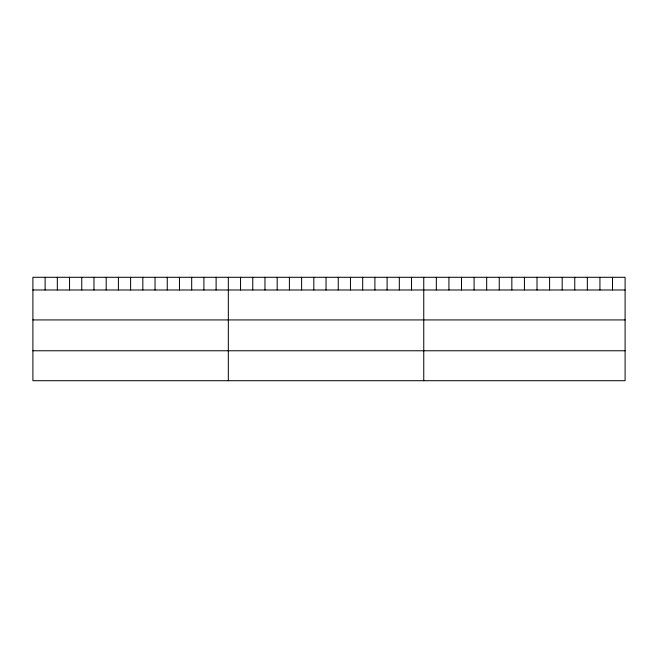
<?xml version="1.0" encoding="UTF-8"?>
<svg xmlns="http://www.w3.org/2000/svg" width="658" height="658" viewBox="0 0 658 658"><rect width="100%" height="100%" fill="white"/><g stroke="black" fill="none" stroke-linecap="round" stroke-linejoin="round"><path stroke-width="0.99" d="M625.1 289.989L625.1 380.711L32.9 380.711L32.9 277.289L625.1 277.289L625.1 289.989L32.9 289.989M32.9 319.928L625.1 319.928M32.9 350.772L625.1 350.772M612.516 277.289L612.516 289.989M599.932 277.289L599.932 289.989M587.347 277.289L587.347 289.989M574.763 277.289L574.763 289.989M562.179 277.289L562.179 289.989M549.595 277.289L549.595 289.989M537.01 277.289L537.01 289.989M524.426 277.289L524.426 289.989M511.842 277.289L511.842 289.989M499.257 277.289L499.257 289.989M486.673 277.289L486.673 289.989M474.089 277.289L474.089 289.989M461.505 277.289L461.505 289.989M448.92 277.289L448.92 289.989M436.336 277.289L436.336 289.989M423.752 277.289L423.752 380.711M411.538 277.289L411.538 289.989M399.324 277.289L399.324 289.989M387.11 277.289L387.11 289.989M374.896 277.289L374.896 289.989M362.681 277.289L362.681 289.989M350.467 277.289L350.467 289.989M338.253 277.289L338.253 289.989M326.039 277.289L326.039 289.989M313.825 277.289L313.825 289.989M301.611 277.289L301.611 289.989M289.397 277.289L289.397 289.989M277.183 277.289L277.183 289.989M264.968 277.289L264.968 289.989M252.754 277.289L252.754 289.989M240.54 277.289L240.54 289.989M228.326 277.289L228.326 380.711M216.112 277.289L216.112 289.989M203.898 277.289L203.898 289.989M191.684 277.289L191.684 289.989M179.469 277.289L179.469 289.989M167.255 277.289L167.255 289.989M155.041 277.289L155.041 289.989M142.827 277.289L142.827 289.989M130.613 277.289L130.613 289.989M118.399 277.289L118.399 289.989M106.185 277.289L106.185 289.989M93.971 277.289L93.971 289.989M81.757 277.289L81.757 289.989M69.542 277.289L69.542 289.989M57.328 277.289L57.328 289.989M45.114 277.289L45.114 289.989"/></g></svg>
